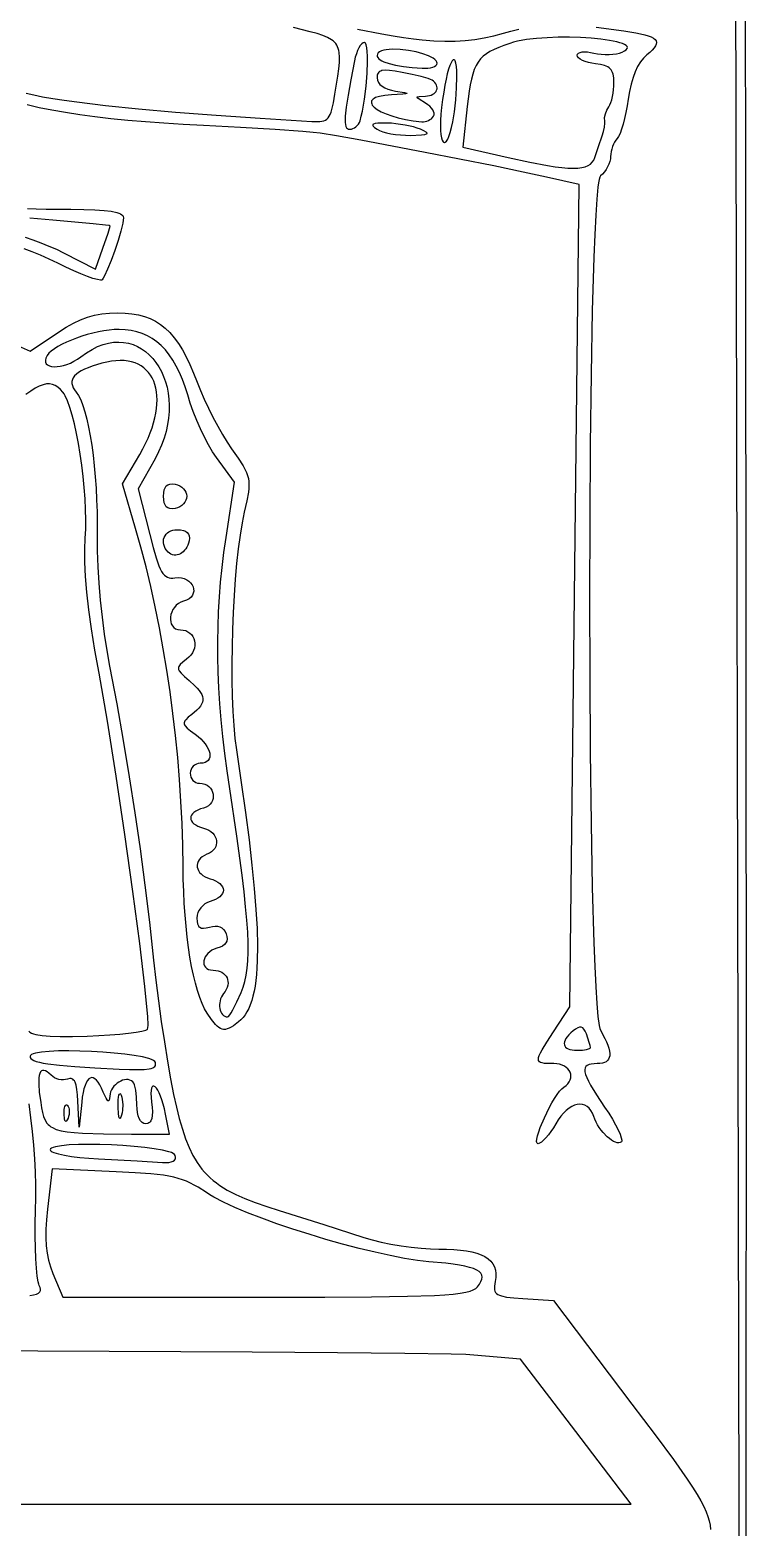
# Model space of a CAD drawing. Header units: millimetres. Extents: x -4.58 to 1.11, y 0.34 to 8.32.
# Drawn here: x -0.078 to 1.115, y 1.662 to 4.154 of the extents above; entities that cross this region are included whole.
import ezdxf

# ---------------------------------------------------------------- set-up
doc = ezdxf.new("R2010")
doc.units = ezdxf.units.MM

msp = doc.modelspace()

# ---------------------------------------------------------------- linework, layer by layer
at = {"flags": 128}
for points in [[(1.111113, 6.271716), (1.113889, 3.813083), (1.114462, 3.082177), (1.114608, 2.416727), (1.114346, 1.82654), (1.113694, 1.321422), (1.11267, 0.911181), (1.111291, 0.605624), (1.110474, 0.495167), (1.109576, 0.414559), (1.108597, 0.365025), (1.108079, 0.352294), (1.107542, 0.347792), (1.091209, 0.347217), (1.045364, 0.346648), (0.872858, 0.345534), (0.605467, 0.344467), (0.258636, 0.343461), (-0.611566, 0.3417), (-1.614191, 0.340378), (-2.625682, 0.339623)], [(1.103625, 1.43175), (1.096722, 4.760625)], [(0.864917, 4.158708), (0.911153, 4.152514), (0.93082, 4.149501), (0.938925, 4.147919), (0.945905, 4.146258), (0.95178, 4.144499), (0.956568, 4.142619), (0.96029, 4.140599), (0.962965, 4.138417), (0.964614, 4.136053), (0.965256, 4.133485), (0.964911, 4.130694), (0.963598, 4.127658), (0.961338, 4.124357), (0.95815, 4.12077), (0.954054, 4.116875), (0.949069, 4.112653), (0.943642, 4.107452), (0.938632, 4.101015), (0.934058, 4.093388), (0.929941, 4.08462), (0.926299, 4.074756), (0.923151, 4.063842), (0.920518, 4.051927), (0.918417, 4.039056), (0.916681, 4.027818), (0.914627, 4.0169), (0.912332, 4.006571), (0.909872, 3.997102), (0.907321, 3.988763), (0.904757, 3.981823), (0.902254, 3.976553), (0.899889, 3.973222), (0.897682, 3.97063), (0.895621, 3.967478), (0.893753, 3.963886), (0.892123, 3.959976), (0.890776, 3.955869), (0.889758, 3.951687), (0.889114, 3.947551), (0.888889, 3.943583), (0.888549, 3.939553), (0.887574, 3.935248), (0.886032, 3.930802), (0.883993, 3.926347), (0.881524, 3.922018), (0.878694, 3.917947), (0.87557, 3.914267), (0.872222, 3.911111), (0.871095, 3.90919), (0.870003, 3.905368), (0.868948, 3.899707), (0.867928, 3.892267), (0.865995, 3.872292), (0.864206, 3.845931), (0.86256, 3.813669), (0.861057, 3.775993), (0.85848, 3.686344), (0.856476, 3.580872), (0.855044, 3.463468), (0.854186, 3.338022), (0.853899, 3.208422), (0.854186, 3.078559), (0.855044, 2.952323), (0.856476, 2.833603), (0.85848, 2.726289), (0.861057, 2.634271), (0.86256, 2.595213), (0.864206, 2.561438), (0.865995, 2.533432), (0.867928, 2.511681), (0.870003, 2.496671), (0.871095, 2.491846), (0.872222, 2.488889), (0.879398, 2.475396), (0.882147, 2.469398), (0.884337, 2.46389), (0.885965, 2.458864), (0.887033, 2.454312), (0.887538, 2.450229), (0.887481, 2.446606), (0.88686, 2.443436), (0.885674, 2.440712), (0.883924, 2.438428), (0.881607, 2.436574), (0.878724, 2.435146), (0.875273, 2.434134), (0.871254, 2.433532), (0.866667, 2.433333), (0.861383, 2.433179), (0.856866, 2.432682), (0.853124, 2.431791), (0.850166, 2.430456), (0.848001, 2.428623), (0.846637, 2.426243), (0.846084, 2.423263), (0.846349, 2.419634), (0.847442, 2.415302), (0.849371, 2.410218), (0.852146, 2.404329), (0.855774, 2.397585), (0.865627, 2.381325), (0.879, 2.361028), (0.885806, 2.350612), (0.891899, 2.340638), (0.897163, 2.331342), (0.901484, 2.322962), (0.904747, 2.315734), (0.906838, 2.309895), (0.907641, 2.305683), (0.907524, 2.30426), (0.907042, 2.303333), (0.905076, 2.301998), (0.902708, 2.301445), (0.899999, 2.301621), (0.897007, 2.30247), (0.893791, 2.303939), (0.890413, 2.305973), (0.886932, 2.308518), (0.883406, 2.311519), (0.876463, 2.318674), (0.873165, 2.322719), (0.870061, 2.327003), (0.867213, 2.331472), (0.864678, 2.336072), (0.862518, 2.340747), (0.860792, 2.345444), (0.858664, 2.350934), (0.856079, 2.355548), (0.853083, 2.359295), (0.84972, 2.362186), (0.846039, 2.364228), (0.842086, 2.365431), (0.837905, 2.365803), (0.833545, 2.365354), (0.829051, 2.364093), (0.82447, 2.362028), (0.819847, 2.359168), (0.815229, 2.355523), (0.810663, 2.351101), (0.806195, 2.345911), (0.80187, 2.339962), (0.797736, 2.333264), (0.793719, 2.326579), (0.789552, 2.320344), (0.785355, 2.314695), (0.781252, 2.309767), (0.777362, 2.305698), (0.773808, 2.302623), (0.770712, 2.300678), (0.768194, 2.3), (0.767198, 2.300241), (0.766482, 2.300945), (0.766035, 2.302083), (0.765844, 2.303627), (0.766175, 2.307814), (0.76737, 2.313278), (0.769324, 2.319785), (0.771934, 2.327108), (0.7787, 2.343273), (0.786829, 2.359928), (0.791144, 2.367863), (0.795485, 2.375229), (0.799749, 2.381795), (0.803831, 2.38733), (0.807625, 2.391605), (0.811028, 2.394389), (0.814797, 2.397081), (0.817818, 2.39999), (0.820114, 2.403063), (0.821708, 2.406245), (0.822623, 2.409483), (0.822882, 2.412723), (0.822507, 2.41591), (0.821523, 2.418991), (0.819951, 2.421912), (0.817815, 2.424618), (0.815139, 2.427056), (0.811944, 2.429172), (0.808254, 2.430912), (0.804092, 2.432221), (0.799481, 2.433046), (0.794444, 2.433333), (0.783209, 2.433509), (0.778793, 2.433834), (0.775178, 2.43441), (0.772362, 2.435306), (0.770345, 2.436594), (0.769127, 2.438342), (0.768707, 2.440622), (0.769084, 2.443501), (0.770258, 2.447051), (0.772228, 2.451342), (0.774993, 2.456443), (0.782909, 2.469355), (0.794, 2.486347), (0.821333, 2.527778), (0.829097, 3.212347), (0.836861, 3.896931), (0.782319, 3.909236), (0.743598, 3.917635), (0.69429, 3.927825), (0.580302, 3.950406), (0.473132, 3.970638), (0.432346, 3.977892), (0.405556, 3.982181), (0.393566, 3.983547), (0.376463, 3.985089), (0.330104, 3.98849), (0.27286, 3.991958), (0.211111, 3.995069), (0.177358, 3.996763), (0.145069, 3.998733), (0.114227, 4.000981), (0.084812, 4.003511), (0.056807, 4.006325), (0.030193, 4.009427), (0.004952, 4.012819), (-0.018936, 4.016505), (-0.041488, 4.020488), (-0.062723, 4.024771), (-0.08266, 4.029356)], [(0.429819, 4.047222), (0.434686, 4.077254), (0.436354, 4.089445), (0.437372, 4.099978), (0.437636, 4.109022), (0.437041, 4.116746), (0.436388, 4.120165), (0.435482, 4.123317), (0.434308, 4.126224), (0.432854, 4.128906), (0.431107, 4.131385), (0.429054, 4.133681), (0.426681, 4.135816), (0.423975, 4.13781), (0.417514, 4.141463), (0.409566, 4.144808), (0.400025, 4.148014), (0.388788, 4.15125), (0.360806, 4.158486)], [(0.467293, 4.155553), (0.508014, 4.147477), (0.526736, 4.144189), (0.544247, 4.141436), (0.560458, 4.139244), (0.575278, 4.137639), (0.594708, 4.136161), (0.612923, 4.13546), (0.630167, 4.135556), (0.646682, 4.136469), (0.662714, 4.138219), (0.678506, 4.140826), (0.694303, 4.144312), (0.710347, 4.148694), (0.723074, 4.152306), (0.736111, 4.155674)], [(0.862528, 3.941667), (0.868792, 3.960295), (0.875056, 3.977778), (0.877309, 3.984999), (0.878833, 3.99234), (0.879493, 3.998942), (0.879456, 4.001697), (0.879153, 4.003944), (0.878902, 4.006112), (0.879017, 4.008635), (0.880236, 4.014389), (0.88259, 4.020476), (0.885861, 4.026167), (0.887639, 4.029286), (0.889292, 4.033294), (0.890785, 4.038023), (0.892082, 4.043307), (0.893146, 4.04898), (0.893941, 4.054876), (0.894432, 4.060827), (0.894583, 4.066667), (0.894225, 4.074213), (0.893143, 4.080445), (0.892288, 4.083111), (0.891202, 4.085499), (0.889867, 4.087629), (0.888267, 4.089516), (0.886385, 4.091177), (0.884204, 4.092631), (0.878876, 4.094985), (0.87215, 4.096715), (0.863889, 4.097958), (0.857751, 4.09888), (0.852025, 4.100157), (0.846836, 4.101733), (0.842309, 4.103549), (0.83857, 4.105547), (0.835744, 4.107669), (0.833957, 4.109858), (0.833333, 4.112056), (0.8339, 4.114039), (0.835523, 4.115614), (0.838089, 4.116767), (0.841484, 4.117483), (0.845595, 4.117746), (0.850308, 4.117544), (0.855509, 4.11686), (0.861083, 4.115681), (0.867056, 4.114454), (0.873395, 4.113644), (0.879909, 4.113245), (0.886403, 4.113252), (0.892683, 4.113657), (0.898556, 4.114456), (0.903828, 4.115642), (0.908306, 4.117208), (0.912297, 4.119209), (0.915037, 4.121159), (0.916586, 4.123052), (0.917007, 4.124885), (0.916361, 4.126652), (0.914709, 4.128348), (0.912115, 4.129969), (0.908638, 4.13151), (0.904342, 4.132966), (0.899287, 4.134331), (0.887149, 4.136774), (0.872718, 4.1388), (0.856488, 4.14037), (0.838952, 4.141445), (0.820603, 4.141987), (0.801936, 4.141956), (0.783444, 4.141316), (0.765621, 4.140026), (0.748959, 4.138048), (0.733954, 4.135344), (0.727226, 4.133708), (0.721097, 4.131875), (0.711382, 4.12852), (0.702694, 4.125217), (0.694964, 4.12186), (0.688124, 4.118349), (0.682104, 4.114581), (0.676834, 4.110452), (0.672245, 4.105859), (0.668269, 4.100701), (0.664836, 4.094875), (0.661876, 4.088277), (0.65932, 4.080804), (0.657099, 4.072355), (0.655144, 4.062827), (0.653386, 4.052116), (0.650181, 4.026736), (0.642667, 3.959028), (0.718556, 3.941708), (0.754311, 3.933915), (0.783885, 3.928346), (0.796527, 3.926397), (0.807831, 3.925003), (0.817867, 3.924166), (0.826703, 3.923885), (0.834409, 3.924161), (0.841055, 3.924993), (0.846709, 3.926381), (0.85144, 3.928326), (0.855319, 3.930826), (0.858413, 3.933883), (0.860793, 3.937497), (0.862528, 3.941667)], [(0.471681, 4.002778), (0.473786, 4.010426), (0.475729, 4.019158), (0.479081, 4.039003), (0.481637, 4.060572), (0.483299, 4.082123), (0.483968, 4.101916), (0.483901, 4.110609), (0.483548, 4.118209), (0.482898, 4.1245), (0.481938, 4.129262), (0.480657, 4.132279), (0.479892, 4.133065), (0.479042, 4.133333), (0.476787, 4.13271), (0.474445, 4.130922), (0.472084, 4.128097), (0.469771, 4.124358), (0.467575, 4.119831), (0.465565, 4.114642), (0.463809, 4.108916), (0.462375, 4.102778), (0.456233, 4.071095), (0.451653, 4.045619), (0.448594, 4.025739), (0.447016, 4.010844), (0.446768, 4.005074), (0.446875, 4.000322), (0.447331, 3.99651), (0.448131, 3.993563), (0.44927, 3.991403), (0.450742, 3.989956), (0.452543, 3.989143), (0.454667, 3.988889), (0.457306, 3.989172), (0.459938, 3.989985), (0.462494, 3.991269), (0.464903, 3.992969), (0.467096, 3.995026), (0.469003, 3.997385), (0.470554, 3.999988), (0.471681, 4.002778)], [(0.6, 4.098694), (0.599562, 4.100806), (0.598286, 4.102916), (0.596231, 4.105005), (0.593455, 4.107056), (0.590015, 4.10905), (0.58597, 4.11097), (0.576297, 4.114512), (0.564899, 4.117538), (0.55224, 4.119903), (0.538786, 4.121462), (0.525, 4.122069), (0.519978, 4.121889), (0.515293, 4.121312), (0.511047, 4.120382), (0.507344, 4.119139), (0.504285, 4.117625), (0.501973, 4.115882), (0.50051, 4.113951), (0.5, 4.111875), (0.500336, 4.109948), (0.501331, 4.108076), (0.502969, 4.106265), (0.505232, 4.104518), (0.508105, 4.102841), (0.511569, 4.10124), (0.520203, 4.09828), (0.531, 4.095677), (0.543822, 4.093471), (0.558534, 4.0917), (0.575, 4.090403), (0.580022, 4.090299), (0.584707, 4.090589), (0.588953, 4.091239), (0.592656, 4.092215), (0.595715, 4.093483), (0.598027, 4.095008), (0.59949, 4.096757), (0.6, 4.098694)], [(0.626389, 4.001389), (0.629059, 4.018049), (0.631194, 4.037743), (0.63258, 4.05801), (0.633, 4.076389), (0.632728, 4.085919), (0.632112, 4.09341), (0.63119, 4.098937), (0.629995, 4.10257), (0.629308, 4.1037), (0.628565, 4.104384), (0.627773, 4.104631), (0.626936, 4.10445), (0.625143, 4.102842), (0.623222, 4.099632), (0.62121, 4.094892), (0.619141, 4.088696), (0.617053, 4.081116), (0.61498, 4.072225), (0.61296, 4.062095), (0.611027, 4.050799), (0.609219, 4.03841), (0.607569, 4.025), (0.606499, 4.013758), (0.605895, 4.003609), (0.605721, 3.994598), (0.605942, 3.98677), (0.606521, 3.980169), (0.607424, 3.97484), (0.608615, 3.970828), (0.610057, 3.968179), (0.610862, 3.967379), (0.611716, 3.966936), (0.612616, 3.966856), (0.613556, 3.967145), (0.61554, 3.96885), (0.617634, 3.972096), (0.619801, 3.976928), (0.622007, 3.983391), (0.624214, 3.99153), (0.626389, 4.001389)], [(0.594028, 4.010431), (0.59492, 4.012755), (0.594975, 4.015376), (0.594249, 4.018204), (0.592795, 4.021149), (0.590668, 4.024122), (0.587922, 4.027032), (0.584612, 4.02979), (0.580792, 4.032306), (0.570325, 4.038673), (0.567699, 4.040713), (0.566809, 4.042144), (0.567014, 4.042668), (0.567652, 4.043082), (0.570225, 4.043643), (0.580556, 4.044097), (0.584089, 4.044346), (0.587308, 4.044941), (0.590201, 4.045847), (0.592751, 4.04703), (0.594946, 4.048457), (0.596772, 4.050095), (0.598213, 4.051908), (0.599257, 4.053863), (0.599888, 4.055926), (0.600094, 4.058064), (0.599858, 4.060242), (0.599169, 4.062427), (0.598011, 4.064585), (0.59637, 4.066681), (0.594232, 4.068683), (0.591583, 4.070556), (0.589045, 4.07176), (0.585036, 4.07319), (0.573427, 4.076519), (0.558396, 4.080116), (0.541583, 4.083556), (0.53019, 4.085522), (0.520971, 4.086683), (0.513723, 4.086993), (0.508245, 4.086406), (0.506107, 4.085763), (0.504335, 4.084879), (0.502906, 4.083747), (0.501792, 4.082364), (0.50097, 4.080723), (0.500414, 4.078818), (0.5, 4.074194), (0.500568, 4.070444), (0.502222, 4.066875), (0.504882, 4.063545), (0.50847, 4.060507), (0.51291, 4.057818), (0.518123, 4.055534), (0.524031, 4.053711), (0.530556, 4.052403), (0.545972, 4.049855), (0.549558, 4.048957), (0.550297, 4.048579), (0.550323, 4.04824), (0.548212, 4.047648), (0.543169, 4.047129), (0.524069, 4.046097), (0.512957, 4.045194), (0.504187, 4.043644), (0.497664, 4.041532), (0.495216, 4.040292), (0.493294, 4.038942), (0.491887, 4.037495), (0.490983, 4.035959), (0.49057, 4.034346), (0.490636, 4.032667), (0.491169, 4.030931), (0.492157, 4.02915), (0.493589, 4.027334), (0.495453, 4.025493), (0.500429, 4.02178), (0.50699, 4.018095), (0.515042, 4.014523), (0.524489, 4.011148), (0.535238, 4.008054), (0.547194, 4.005327), (0.560262, 4.003049), (0.574347, 4.001306), (0.577137, 4.001255), (0.579993, 4.00162), (0.582835, 4.002363), (0.585583, 4.003446), (0.588157, 4.004832), (0.590476, 4.006483), (0.59246, 4.008362), (0.594028, 4.010431)], [(-0.084279, 4.048921), (-0.071791, 4.046013), (-0.057054, 4.04309), (-0.040142, 4.040159), (-0.021128, 4.037229), (-0.000088, 4.034308), (0.04778, 4.028528), (0.102869, 4.022882), (0.164589, 4.017438), (0.232348, 4.012261), (0.305556, 4.007417), (0.391542, 4.002), (0.400818, 4.001663), (0.404711, 4.001825), (0.408163, 4.002271), (0.411213, 4.003049), (0.413902, 4.004208), (0.41627, 4.005794), (0.418358, 4.007856), (0.420205, 4.010441), (0.421854, 4.013598), (0.423343, 4.017375), (0.424714, 4.021818), (0.427261, 4.032899), (0.429819, 4.047222)], [(0.572222, 3.988889), (0.567078, 3.990819), (0.560964, 3.992643), (0.546736, 3.995809), (0.531363, 3.998053), (0.523816, 3.998725), (0.516667, 3.999042), (0.508119, 3.999078), (0.501533, 3.998811), (0.496851, 3.998205), (0.494016, 3.997226), (0.493273, 3.996585), (0.49297, 3.995839), (0.4931, 3.994982), (0.493657, 3.99401), (0.496019, 3.991705), (0.5, 3.988889), (0.504142, 3.986736), (0.50954, 3.984752), (0.515967, 3.982978), (0.523194, 3.981457), (0.530995, 3.980229), (0.539141, 3.979336), (0.547403, 3.97882), (0.555556, 3.978722), (0.574119, 3.979424), (0.57958, 3.980101), (0.582613, 3.981066), (0.583246, 3.981674), (0.583305, 3.982374), (0.582801, 3.983173), (0.581745, 3.984078), (0.578021, 3.986231), (0.572222, 3.988889)], [(-0.081887, 3.856877), (-0.06773, 3.856192), (-0.05114, 3.855791), (-0.010194, 3.855556), (0.011687, 3.855367), (0.030144, 3.854786), (0.045331, 3.853787), (0.057401, 3.852345), (0.06651, 3.850437), (0.070002, 3.849301), (0.072811, 3.848038), (0.074958, 3.846646), (0.07646, 3.845123), (0.077338, 3.843464), (0.077611, 3.841667), (0.077274, 3.837746), (0.076384, 3.832611), (0.073204, 3.819447), (0.068588, 3.803677), (0.063054, 3.786806), (0.057118, 3.770335), (0.051297, 3.755768), (0.046108, 3.744609), (0.043913, 3.740777), (0.042069, 3.738361), (0.041058, 3.737877), (0.039389, 3.737752), (0.034226, 3.738528), (0.026885, 3.740575), (0.017668, 3.743781), (0.006879, 3.748033), (-0.005179, 3.753217), (-0.018202, 3.75922), (-0.031889, 3.765931), (-0.046001, 3.772774), (-0.060243, 3.779158), (-0.074227, 3.784944), (-0.087564, 3.789991)], [(-0.086283, 3.809019), (-0.073165, 3.804644), (-0.059804, 3.799751), (-0.046602, 3.794479), (-0.03396, 3.788969), (-0.022278, 3.783361), (0.031375, 3.756167), (0.043472, 3.790847), (0.052003, 3.816012), (0.055556, 3.827792), (0.053601, 3.828394), (0.047998, 3.829247), (0.027422, 3.831547), (-0.003032, 3.834376), (-0.040222, 3.837417), (-0.078177, 3.840744)], [(-0.143097, 3.6485), (-0.077847, 3.619222), (-0.030597, 3.651083), (-0.017844, 3.659241), (-0.00572, 3.666043), (0.006038, 3.671574), (0.017693, 3.675918), (0.029508, 3.679162), (0.041748, 3.68139), (0.054676, 3.682687), (0.068556, 3.683139), (0.080546, 3.682821), (0.091841, 3.681754), (0.102482, 3.679901), (0.112513, 3.677226), (0.121974, 3.673692), (0.130907, 3.669262), (0.139355, 3.6639), (0.147359, 3.657568), (0.154962, 3.65023), (0.162204, 3.641849), (0.169128, 3.632389), (0.175776, 3.621813), (0.18219, 3.610083), (0.188411, 3.597165), (0.194482, 3.583019), (0.200444, 3.567611), (0.205743, 3.554153), (0.212043, 3.539684), (0.219109, 3.524659), (0.226708, 3.50953), (0.234604, 3.49475), (0.242562, 3.480773), (0.250346, 3.468053), (0.257722, 3.457042), (0.26877, 3.44123), (0.27696, 3.428443), (0.280055, 3.422828), (0.28252, 3.417542), (0.284385, 3.412443), (0.285677, 3.407389), (0.286425, 3.402237), (0.286658, 3.396845), (0.286404, 3.391071), (0.285691, 3.384772), (0.283002, 3.370032), (0.278819, 3.351486), (0.275148, 3.333622), (0.271801, 3.313161), (0.268793, 3.290462), (0.266133, 3.265886), (0.263835, 3.239792), (0.261911, 3.212541), (0.260371, 3.184492), (0.259227, 3.156005), (0.258493, 3.127441), (0.258179, 3.099159), (0.258298, 3.07152), (0.25886, 3.044883), (0.259879, 3.019608), (0.261366, 2.996055), (0.263333, 2.974584), (0.265792, 2.955556), (0.273842, 2.901604), (0.280843, 2.851697), (0.286796, 2.8057), (0.291701, 2.763481), (0.295559, 2.724905), (0.298372, 2.689838), (0.300141, 2.658147), (0.300866, 2.629698), (0.300549, 2.604357), (0.3, 2.592811), (0.29919, 2.581992), (0.298121, 2.571882), (0.296791, 2.562467), (0.295201, 2.553728), (0.293352, 2.545649), (0.291243, 2.538214), (0.288875, 2.531405), (0.286247, 2.525207), (0.28336, 2.519601), (0.280214, 2.514572), (0.276809, 2.510103), (0.273145, 2.506177), (0.269222, 2.502778), (0.260677, 2.496506), (0.256954, 2.494145), (0.253529, 2.492319), (0.250353, 2.491043), (0.247374, 2.490331), (0.244541, 2.490196), (0.241804, 2.490653), (0.239111, 2.491716), (0.236413, 2.4934), (0.233657, 2.495717), (0.230794, 2.498684), (0.224542, 2.50662), (0.21725, 2.517319), (0.212867, 2.524832), (0.208688, 2.533649), (0.204723, 2.543712), (0.200981, 2.554961), (0.197472, 2.567338), (0.194206, 2.580784), (0.191192, 2.59524), (0.188441, 2.610648), (0.185961, 2.626948), (0.183763, 2.644083), (0.181856, 2.661992), (0.18025, 2.680618), (0.178954, 2.699902), (0.177979, 2.719785), (0.177334, 2.740207), (0.177028, 2.761111), (0.176478, 2.797048), (0.175286, 2.833297), (0.173463, 2.869769), (0.171021, 2.906376), (0.167974, 2.943031), (0.164333, 2.979646), (0.160111, 3.016134), (0.155319, 3.052406), (0.149972, 3.088376), (0.144079, 3.123954), (0.137655, 3.159054), (0.130711, 3.193588), (0.12326, 3.227467), (0.115314, 3.260605), (0.106885, 3.292914), (0.097986, 3.324306), (0.076028, 3.398611), (0.104681, 3.4475), (0.109836, 3.456681), (0.114469, 3.465724), (0.118588, 3.474616), (0.122197, 3.483339), (0.125303, 3.491881), (0.127913, 3.500226), (0.130032, 3.508359), (0.131666, 3.516265), (0.132822, 3.52393), (0.133506, 3.531338), (0.133725, 3.538474), (0.133483, 3.545325), (0.132788, 3.551874), (0.131646, 3.558108), (0.130062, 3.564011), (0.128043, 3.569568), (0.125596, 3.574764), (0.122726, 3.579585), (0.119439, 3.584016), (0.115742, 3.588042), (0.111641, 3.591647), (0.107142, 3.594818), (0.102252, 3.597539), (0.096975, 3.599795), (0.09132, 3.601572), (0.085291, 3.602854), (0.078895, 3.603627), (0.072138, 3.603876), (0.065026, 3.603586), (0.057566, 3.602742), (0.049764, 3.60133), (0.041625, 3.599333), (0.02562, 3.594392), (0.018801, 3.59185), (0.012762, 3.589251), (0.007498, 3.586588), (0.003002, 3.583856), (-0.000731, 3.581046), (-0.003707, 3.578153), (-0.005932, 3.575169), (-0.007412, 3.572088), (-0.008154, 3.568903), (-0.008162, 3.565607), (-0.007444, 3.562193), (-0.006004, 3.558656), (-0.00385, 3.554987), (-0.000986, 3.551181), (0.002851, 3.545557), (0.006545, 3.538162), (0.01008, 3.529108), (0.013438, 3.518508), (0.016603, 3.506475), (0.01956, 3.49312), (0.02229, 3.478556), (0.02478, 3.462896), (0.02701, 3.446252), (0.028966, 3.428737), (0.030631, 3.410464), (0.031988, 3.391544), (0.033022, 3.37209), (0.033715, 3.352216), (0.034051, 3.332032), (0.034014, 3.311653), (0.034155, 3.286904), (0.035079, 3.260529), (0.03674, 3.233008), (0.039094, 3.204819), (0.042095, 3.176444), (0.045697, 3.14836), (0.049857, 3.121047), (0.054528, 3.094986), (0.066387, 3.032303), (0.07732, 2.9711), (0.087406, 2.910854), (0.096722, 2.851036), (0.105349, 2.791124), (0.113364, 2.73059), (0.120846, 2.668909), (0.127875, 2.605556), (0.131624, 2.572493), (0.135965, 2.538142), (0.140743, 2.503505), (0.145802, 2.469583), (0.150988, 2.437381), (0.156145, 2.407899), (0.161117, 2.382142), (0.16575, 2.361111), (0.170668, 2.341772), (0.175763, 2.324174), (0.181163, 2.308189), (0.186996, 2.293689), (0.193389, 2.280545), (0.196835, 2.274441), (0.200469, 2.268628), (0.204308, 2.26309), (0.208366, 2.25781), (0.21266, 2.252774), (0.217207, 2.247964), (0.222021, 2.243364), (0.227118, 2.238959), (0.232516, 2.234732), (0.23823, 2.230668), (0.250668, 2.222963), (0.264561, 2.215715), (0.280036, 2.208795), (0.297222, 2.202075), (0.316246, 2.195427), (0.337236, 2.188722), (0.411356, 2.165533), (0.478028, 2.144125), (0.491651, 2.140093), (0.506866, 2.136355), (0.52316, 2.132989), (0.540023, 2.130076), (0.55694, 2.127698), (0.573401, 2.125934), (0.588892, 2.124864), (0.602903, 2.124569), (0.615915, 2.124487), (0.627933, 2.123991), (0.638966, 2.123076), (0.649023, 2.121737), (0.658114, 2.119968), (0.666247, 2.117765), (0.673432, 2.115122), (0.679679, 2.112033), (0.684996, 2.108494), (0.689394, 2.104498), (0.692881, 2.100042), (0.695467, 2.095118), (0.697161, 2.089723), (0.697973, 2.083851), (0.697911, 2.077496), (0.696986, 2.070653), (0.695821, 2.06301), (0.695664, 2.059821), (0.695855, 2.057015), (0.696443, 2.05456), (0.697476, 2.052428), (0.699002, 2.050587), (0.701071, 2.049009), (0.703731, 2.047662), (0.707029, 2.046517), (0.715738, 2.044713), (0.727585, 2.043357), (0.742958, 2.042208), (0.79375, 2.038889), (0.924569, 1.866667), (0.963273, 1.815416), (0.993623, 1.774351), (1.016604, 1.741849), (1.02564, 1.728302), (1.033203, 1.716286), (1.039417, 1.7056), (1.044404, 1.69604), (1.048288, 1.687402), (1.051192, 1.679485), (1.05324, 1.672085), (1.054553, 1.664999), (1.055257, 1.658025)], [(0.273722, 2.551889), (0.27709, 2.56081), (0.279909, 2.570322), (0.282166, 2.580649), (0.283849, 2.592014), (0.284945, 2.604642), (0.285442, 2.618757), (0.285328, 2.634581), (0.284589, 2.65234), (0.283213, 2.672257), (0.281187, 2.694557), (0.2785, 2.719462), (0.275138, 2.747197), (0.266341, 2.812054), (0.254694, 2.890917), (0.250386, 2.920669), (0.246604, 2.94963), (0.243349, 2.977868), (0.240618, 3.005446), (0.238413, 3.032433), (0.23673, 3.058893), (0.23557, 3.084893), (0.234931, 3.110498), (0.234812, 3.135775), (0.235212, 3.16079), (0.23613, 3.185609), (0.237566, 3.210298), (0.239517, 3.234922), (0.241984, 3.259548), (0.244965, 3.284242), (0.248458, 3.309069), (0.262361, 3.401472), (0.232569, 3.442403), (0.226213, 3.451914), (0.219566, 3.463279), (0.212827, 3.47607), (0.206191, 3.489861), (0.199856, 3.504225), (0.194019, 3.518735), (0.188876, 3.532964), (0.184625, 3.546486), (0.180461, 3.559876), (0.175924, 3.572367), (0.171009, 3.583964), (0.165711, 3.594671), (0.160024, 3.604493), (0.153944, 3.613437), (0.147465, 3.621505), (0.140582, 3.628703), (0.13329, 3.635036), (0.125584, 3.640509), (0.117458, 3.645127), (0.108908, 3.648894), (0.099929, 3.651816), (0.090514, 3.653897), (0.08066, 3.655142), (0.070361, 3.655556), (0.062314, 3.655281), (0.053801, 3.654485), (0.04494, 3.653211), (0.035844, 3.651499), (0.026631, 3.649392), (0.017416, 3.646932), (0.008315, 3.644161), (-0.000556, 3.641122), (-0.009081, 3.637855), (-0.017145, 3.634403), (-0.024631, 3.630809), (-0.031424, 3.627114), (-0.037408, 3.62336), (-0.042467, 3.61959), (-0.046486, 3.615845), (-0.049347, 3.612167), (-0.05145, 3.607989), (-0.052341, 3.604333), (-0.05212, 3.601203), (-0.050885, 3.598602), (-0.048737, 3.596535), (-0.045775, 3.595004), (-0.042099, 3.594014), (-0.037807, 3.593568), (-0.033, 3.59367), (-0.027778, 3.594324), (-0.022238, 3.595533), (-0.016482, 3.597301), (-0.010608, 3.599633), (-0.004717, 3.602531), (0.001093, 3.605999), (0.006722, 3.610042), (0.01609, 3.616839), (0.02538, 3.622474), (0.034565, 3.626983), (0.043617, 3.630406), (0.052507, 3.63278), (0.06121, 3.634144), (0.069696, 3.634535), (0.077937, 3.633993), (0.085907, 3.632555), (0.093576, 3.630259), (0.100919, 3.627145), (0.107905, 3.623249), (0.114509, 3.61861), (0.120702, 3.613267), (0.126456, 3.607258), (0.131743, 3.60062), (0.136536, 3.593392), (0.140807, 3.585613), (0.144528, 3.57732), (0.147672, 3.568551), (0.15021, 3.559346), (0.152115, 3.549741), (0.153359, 3.539776), (0.153914, 3.529489), (0.153752, 3.518917), (0.152846, 3.508099), (0.151168, 3.497074), (0.14869, 3.485879), (0.145384, 3.474552), (0.141223, 3.463133), (0.136178, 3.451658), (0.130222, 3.440167), (0.102181, 3.389972), (0.121347, 3.314431), (0.127077, 3.292572), (0.132101, 3.275355), (0.136703, 3.262292), (0.138935, 3.257165), (0.141168, 3.252892), (0.143438, 3.249413), (0.14578, 3.246666), (0.148229, 3.244589), (0.150822, 3.243122), (0.153593, 3.242203), (0.156578, 3.241772), (0.159813, 3.241766), (0.163333, 3.242125), (0.168975, 3.242507), (0.174158, 3.242051), (0.178844, 3.240858), (0.182997, 3.239025), (0.18658, 3.236652), (0.189556, 3.233838), (0.191888, 3.230682), (0.19354, 3.227283), (0.194474, 3.22374), (0.194653, 3.220152), (0.194041, 3.216617), (0.192601, 3.213236), (0.190295, 3.210107), (0.187088, 3.207329), (0.182942, 3.205001), (0.177819, 3.203222), (0.173208, 3.20157), (0.169111, 3.199228), (0.165541, 3.196306), (0.162509, 3.192915), (0.160028, 3.189163), (0.15811, 3.185162), (0.156768, 3.18102), (0.156012, 3.176847), (0.155856, 3.172754), (0.156312, 3.16885), (0.157391, 3.165246), (0.159107, 3.16205), (0.16147, 3.159374), (0.164493, 3.157326), (0.168189, 3.156016), (0.172569, 3.155556), (0.177241, 3.155187), (0.181444, 3.15413), (0.185164, 3.152453), (0.188386, 3.150229), (0.191095, 3.147528), (0.193276, 3.14442), (0.194915, 3.140976), (0.195997, 3.137267), (0.196506, 3.133364), (0.196429, 3.129338), (0.195751, 3.125258), (0.194456, 3.121196), (0.19253, 3.117223), (0.189959, 3.113409), (0.186727, 3.109825), (0.182819, 3.106542), (0.176597, 3.101845), (0.172218, 3.097938), (0.170733, 3.09617), (0.169724, 3.094466), (0.169197, 3.092783), (0.169156, 3.091076), (0.169607, 3.089302), (0.170556, 3.087416), (0.173964, 3.083132), (0.179422, 3.07787), (0.186972, 3.071278), (0.196608, 3.062498), (0.200438, 3.058508), (0.203614, 3.054741), (0.206138, 3.051163), (0.208012, 3.047742), (0.20924, 3.044443), (0.209825, 3.041234), (0.209768, 3.038082), (0.209074, 3.034953), (0.207745, 3.031814), (0.205783, 3.028631), (0.203191, 3.025373), (0.199973, 3.022004), (0.191667, 3.014806), (0.185689, 3.009903), (0.181511, 3.005856), (0.180114, 3.004054), (0.179186, 3.002346), (0.178735, 3.000693), (0.178767, 2.999054), (0.179289, 2.997389), (0.180308, 2.995659), (0.183862, 2.991843), (0.189482, 2.987285), (0.197222, 2.981667), (0.202273, 2.977805), (0.206762, 2.973808), (0.210681, 2.969728), (0.21402, 2.965618), (0.216771, 2.961533), (0.218924, 2.957524), (0.22047, 2.953644), (0.221399, 2.949948), (0.221704, 2.946488), (0.221373, 2.943316), (0.2204, 2.940487), (0.218773, 2.938053), (0.216484, 2.936068), (0.213525, 2.934584), (0.209885, 2.933655), (0.205556, 2.933333), (0.202208, 2.932993), (0.199084, 2.932018), (0.196254, 2.930477), (0.193785, 2.928437), (0.191745, 2.925968), (0.190204, 2.923138), (0.189229, 2.920015), (0.188889, 2.916667), (0.189205, 2.913319), (0.190111, 2.910195), (0.191543, 2.907365), (0.193438, 2.904896), (0.19573, 2.902856), (0.198358, 2.901315), (0.201256, 2.90034), (0.204361, 2.9), (0.209028, 2.899609), (0.213199, 2.898498), (0.21686, 2.896759), (0.219997, 2.894483), (0.222592, 2.891762), (0.224633, 2.888689), (0.226102, 2.885355), (0.226986, 2.881852), (0.227269, 2.878273), (0.226936, 2.874708), (0.225972, 2.87125), (0.224361, 2.86799), (0.222089, 2.865021), (0.21914, 2.862435), (0.2155, 2.860323), (0.211153, 2.858778), (0.206121, 2.857252), (0.201759, 2.855503), (0.198068, 2.853562), (0.195047, 2.851462), (0.192696, 2.849234), (0.191016, 2.846911), (0.190007, 2.844523), (0.189668, 2.842104), (0.190001, 2.839685), (0.191003, 2.837298), (0.192677, 2.834974), (0.195022, 2.832747), (0.198038, 2.830646), (0.201724, 2.828706), (0.206082, 2.826956), (0.211111, 2.825431), (0.215731, 2.82392), (0.219816, 2.82198), (0.223357, 2.819666), (0.226348, 2.817038), (0.228782, 2.814151), (0.230651, 2.811064), (0.231948, 2.807833), (0.232665, 2.804517), (0.232795, 2.801173), (0.232332, 2.797858), (0.231267, 2.794629), (0.229594, 2.791544), (0.227304, 2.78866), (0.224391, 2.786035), (0.220848, 2.783727), (0.216667, 2.781792), (0.212501, 2.779898), (0.208968, 2.777692), (0.206062, 2.775223), (0.203775, 2.772539), (0.202101, 2.769688), (0.201033, 2.766719), (0.200565, 2.763681), (0.200689, 2.760622), (0.2014, 2.75759), (0.20269, 2.754635), (0.204552, 2.751804), (0.206981, 2.749147), (0.209969, 2.746712), (0.21351, 2.744547), (0.217596, 2.742701), (0.222222, 2.741222), (0.226686, 2.739786), (0.230851, 2.737925), (0.234625, 2.735718), (0.237917, 2.733243), (0.240636, 2.730578), (0.242691, 2.7278), (0.243991, 2.724989), (0.244444, 2.722222), (0.243991, 2.719451), (0.242691, 2.716638), (0.240636, 2.71386), (0.237917, 2.711194), (0.234625, 2.708719), (0.230851, 2.706511), (0.226686, 2.704649), (0.222222, 2.703208), (0.217639, 2.701584), (0.213418, 2.699253), (0.209637, 2.696311), (0.206372, 2.692851), (0.203699, 2.688967), (0.201695, 2.684755), (0.200436, 2.680309), (0.2, 2.675722), (0.200259, 2.670236), (0.201075, 2.665862), (0.202505, 2.662562), (0.203469, 2.6613), (0.204608, 2.660292), (0.207441, 2.659011), (0.211062, 2.658679), (0.21553, 2.659254), (0.220903, 2.660694), (0.225795, 2.661911), (0.230324, 2.662356), (0.234469, 2.662039), (0.23821, 2.660967), (0.241527, 2.659148), (0.244401, 2.656591), (0.24681, 2.653303), (0.248736, 2.649292), (0.250033, 2.644932), (0.250422, 2.640982), (0.249896, 2.637434), (0.248451, 2.63428), (0.246082, 2.631512), (0.242783, 2.629122), (0.238549, 2.627102), (0.233375, 2.625444), (0.228852, 2.62394), (0.224817, 2.621968), (0.221285, 2.619606), (0.218268, 2.616932), (0.215779, 2.614024), (0.213833, 2.610961), (0.212442, 2.607819), (0.21162, 2.604677), (0.21138, 2.601613), (0.211736, 2.598705), (0.2127, 2.59603), (0.214287, 2.593667), (0.21651, 2.591694), (0.219381, 2.590187), (0.222915, 2.589226), (0.227125, 2.588889), (0.23131, 2.588652), (0.235152, 2.587964), (0.238635, 2.586859), (0.241745, 2.585371), (0.244467, 2.583534), (0.246785, 2.581382), (0.248684, 2.578948), (0.250149, 2.576267), (0.251166, 2.573373), (0.251718, 2.5703), (0.251792, 2.567082), (0.251371, 2.563752), (0.250441, 2.560345), (0.248987, 2.556895), (0.246993, 2.553435), (0.244444, 2.55), (0.242445, 2.547247), (0.240811, 2.544294), (0.239534, 2.541192), (0.238603, 2.537994), (0.238011, 2.534752), (0.237747, 2.531519), (0.237804, 2.528345), (0.238172, 2.525285), (0.238842, 2.522389), (0.239804, 2.51971), (0.24105, 2.5173), (0.242571, 2.515211), (0.244358, 2.513496), (0.246402, 2.512206), (0.248693, 2.511393), (0.251222, 2.511111), (0.25267, 2.511943), (0.254693, 2.514328), (0.257198, 2.518099), (0.260092, 2.523089), (0.266681, 2.536054), (0.273722, 2.551889)], [(0.117931, 2.490931), (0.118445, 2.493131), (0.118619, 2.497436), (0.118004, 2.511939), (0.116203, 2.533598), (0.113329, 2.56157), (0.104823, 2.633089), (0.093406, 2.719762), (0.079999, 2.814857), (0.06552, 2.91164), (0.05089, 3.003376), (0.043805, 3.045248), (0.037028, 3.083333), (0.030254, 3.121769), (0.02463, 3.156919), (0.020139, 3.188951), (0.016764, 3.218036), (0.014488, 3.244344), (0.013293, 3.268042), (0.013164, 3.289302), (0.014083, 3.308292), (0.014877, 3.322925), (0.015056, 3.338912), (0.014664, 3.355979), (0.013742, 3.373852), (0.012333, 3.392255), (0.010478, 3.410915), (0.008221, 3.429557), (0.005602, 3.447906), (0.002666, 3.465689), (-0.000547, 3.482631), (-0.003994, 3.498457), (-0.007633, 3.512893), (-0.011422, 3.525665), (-0.015318, 3.536498), (-0.01928, 3.545118), (-0.021271, 3.548512), (-0.023264, 3.55125), (-0.027441, 3.55585), (-0.03167, 3.55956), (-0.03603, 3.562343), (-0.040596, 3.564165), (-0.045449, 3.56499), (-0.050664, 3.564783), (-0.056321, 3.563509), (-0.062497, 3.561132), (-0.069269, 3.557617), (-0.076715, 3.552929), (-0.084914, 3.547032)], [(0.144444, 3.377778), (0.144721, 3.383554), (0.145565, 3.388348), (0.147001, 3.392184), (0.149052, 3.395087), (0.151743, 3.397083), (0.155097, 3.398196), (0.159138, 3.398452), (0.163889, 3.397875), (0.167795, 3.39679), (0.171439, 3.395133), (0.174741, 3.392986), (0.177622, 3.390431), (0.180001, 3.38755), (0.181799, 3.384426), (0.182936, 3.381141), (0.183333, 3.377778), (0.182936, 3.374414), (0.181799, 3.371128), (0.180001, 3.368001), (0.177622, 3.365118), (0.174741, 3.36256), (0.171439, 3.360411), (0.167795, 3.358752), (0.163889, 3.357667), (0.159138, 3.357091), (0.155097, 3.357348), (0.151743, 3.358464), (0.149052, 3.360462), (0.147001, 3.363368), (0.145565, 3.367206), (0.144721, 3.372001), (0.144444, 3.377778)], [(0.152083, 3.284944), (0.149421, 3.287956), (0.147319, 3.291064), (0.145761, 3.294228), (0.14473, 3.297408), (0.14421, 3.300563), (0.144185, 3.303655), (0.144637, 3.306642), (0.14555, 3.309484), (0.146909, 3.312143), (0.148695, 3.314576), (0.150894, 3.316746), (0.153488, 3.31861), (0.15646, 3.320131), (0.159795, 3.321266), (0.163476, 3.321976), (0.167486, 3.322222), (0.172879, 3.321938), (0.177415, 3.321083), (0.181099, 3.319652), (0.183938, 3.317641), (0.185934, 3.315044), (0.187095, 3.311857), (0.187426, 3.308075), (0.186931, 3.303694), (0.186016, 3.299984), (0.184782, 3.296531), (0.183261, 3.293352), (0.181486, 3.290466), (0.179488, 3.287889), (0.177301, 3.285639), (0.174956, 3.283733), (0.172486, 3.282189), (0.169923, 3.281024), (0.167299, 3.280256), (0.164646, 3.279901), (0.161997, 3.279978), (0.159384, 3.280503), (0.156839, 3.281494), (0.154395, 3.282969), (0.152083, 3.284944)], [(0.855556, 2.460194), (0.855015, 2.463408), (0.853543, 2.468722), (0.848708, 2.482708), (0.846718, 2.4873), (0.84467, 2.490724), (0.84248, 2.492998), (0.840066, 2.494142), (0.837343, 2.494176), (0.834228, 2.493118), (0.830637, 2.490989), (0.826486, 2.487806), (0.822661, 2.48444), (0.819416, 2.481188), (0.81675, 2.478063), (0.81466, 2.475079), (0.813141, 2.472251), (0.812191, 2.469594), (0.811808, 2.467121), (0.811988, 2.464847), (0.812728, 2.462787), (0.814024, 2.460955), (0.815875, 2.459365), (0.818277, 2.458032), (0.821227, 2.45697), (0.824721, 2.456194), (0.828758, 2.455718), (0.833333, 2.455556), (0.841962, 2.455921), (0.849028, 2.456917), (0.853802, 2.458391), (0.855102, 2.459261), (0.855556, 2.460194)], [(-0.08009, 2.487168), (-0.078064, 2.48557), (-0.075421, 2.484148), (-0.072124, 2.482897), (-0.06814, 2.481812), (-0.057965, 2.480127), (-0.044613, 2.479059), (-0.027802, 2.478577), (-0.007247, 2.478647), (0.017333, 2.479236), (0.036568, 2.480013), (0.054725, 2.481081), (0.071393, 2.482393), (0.086158, 2.483901), (0.098607, 2.485557), (0.108327, 2.487312), (0.114906, 2.48912), (0.116889, 2.490028), (0.117931, 2.490931)], [(0.130792, 2.435486), (0.129679, 2.437117), (0.127486, 2.438699), (0.124285, 2.440227), (0.120151, 2.441698), (0.109373, 2.444456), (0.095736, 2.446944), (0.079826, 2.449134), (0.062229, 2.450999), (0.04353, 2.452509), (0.024314, 2.453637), (0.005167, 2.454355), (-0.013327, 2.454634), (-0.030581, 2.454447), (-0.046011, 2.453765), (-0.059031, 2.452561), (-0.069056, 2.450805), (-0.072762, 2.449712), (-0.0755, 2.44847), (-0.077196, 2.447077), (-0.077778, 2.445528), (-0.077426, 2.443556), (-0.076312, 2.441732), (-0.074342, 2.440041), (-0.071426, 2.438472), (-0.067473, 2.43701), (-0.062392, 2.435644), (-0.05609, 2.434359), (-0.048477, 2.433142), (-0.028953, 2.430864), (-0.003088, 2.428704), (0.029847, 2.426557), (0.070583, 2.424319), (0.087569, 2.423611), (0.101442, 2.423428), (0.112408, 2.423807), (0.120672, 2.424788), (0.123854, 2.425516), (0.126437, 2.426408), (0.128447, 2.42747), (0.12991, 2.428706), (0.130849, 2.430121), (0.131293, 2.431719), (0.131265, 2.433506), (0.130792, 2.435486)], [(0.147806, 2.349486), (0.145997, 2.358154), (0.143974, 2.366057), (0.141793, 2.373148), (0.139509, 2.379378), (0.137179, 2.384699), (0.134858, 2.389063), (0.132604, 2.392421), (0.130472, 2.394726), (0.128519, 2.395928), (0.1268, 2.395981), (0.125371, 2.394835), (0.12429, 2.392443), (0.123611, 2.388756), (0.123392, 2.383726), (0.123688, 2.377305), (0.124556, 2.369444), (0.125538, 2.360695), (0.125908, 2.353226), (0.125656, 2.347002), (0.124773, 2.341988), (0.123249, 2.338149), (0.122245, 2.336659), (0.121077, 2.33545), (0.119745, 2.334518), (0.118247, 2.333857), (0.11475, 2.333333), (0.111592, 2.333917), (0.108736, 2.335614), (0.106219, 2.338347), (0.104078, 2.342038), (0.102349, 2.346608), (0.101068, 2.351978), (0.100273, 2.35807), (0.1, 2.364806), (0.099476, 2.377556), (0.09805, 2.388993), (0.097067, 2.393829), (0.095939, 2.397868), (0.094695, 2.400954), (0.093361, 2.402931), (0.091037, 2.404775), (0.088427, 2.406008), (0.085589, 2.406667), (0.082584, 2.406787), (0.079469, 2.406405), (0.076303, 2.405556), (0.073147, 2.404277), (0.070057, 2.402604), (0.067095, 2.400573), (0.064317, 2.39822), (0.061784, 2.395581), (0.059554, 2.392692), (0.057687, 2.38959), (0.056241, 2.38631), (0.055274, 2.382888), (0.054847, 2.379361), (0.054529, 2.375336), (0.053935, 2.372691), (0.053056, 2.371432), (0.052507, 2.371324), (0.051884, 2.371564), (0.05041, 2.373093), (0.048627, 2.376023), (0.044097, 2.386111), (0.041259, 2.392627), (0.038416, 2.398097), (0.035588, 2.40253), (0.032791, 2.405933), (0.030043, 2.408314), (0.027361, 2.409683), (0.024764, 2.410046), (0.022269, 2.409413), (0.019894, 2.407791), (0.017656, 2.405189), (0.015572, 2.401615), (0.013662, 2.397076), (0.011941, 2.391581), (0.010429, 2.385139), (0.009141, 2.377758), (0.008097, 2.369444), (0.003736, 2.327778), (0.001875, 2.370625), (0.001202, 2.381398), (0.000187, 2.390244), (-0.00121, 2.397247), (-0.003028, 2.402493), (-0.004107, 2.404484), (-0.005307, 2.406067), (-0.006631, 2.407254), (-0.008086, 2.408055), (-0.009676, 2.40848), (-0.011406, 2.408541), (-0.015306, 2.407611), (-0.018635, 2.40668), (-0.022225, 2.406297), (-0.025963, 2.406435), (-0.029734, 2.407068), (-0.033427, 2.408168), (-0.036929, 2.409711), (-0.040125, 2.411668), (-0.042903, 2.414014), (-0.04636, 2.417223), (-0.049502, 2.419622), (-0.052328, 2.421212), (-0.054838, 2.421994), (-0.057032, 2.421969), (-0.058909, 2.421138), (-0.060468, 2.419502), (-0.06171, 2.417063), (-0.062634, 2.41382), (-0.063238, 2.409776), (-0.063524, 2.404932), (-0.063491, 2.399287), (-0.062463, 2.385604), (-0.060153, 2.368736), (-0.058666, 2.359843), (-0.057092, 2.352036), (-0.055223, 2.345243), (-0.052849, 2.339391), (-0.049762, 2.334408), (-0.047886, 2.33222), (-0.045754, 2.330221), (-0.043339, 2.328403), (-0.040615, 2.326757), (-0.034137, 2.323944), (-0.026112, 2.32171), (-0.01633, 2.31998), (-0.004583, 2.318684), (0.009337, 2.317748), (0.044534, 2.316666), (0.090931, 2.316153), (0.154097, 2.315653), (0.147806, 2.349486)], [(0.068833, 2.361111), (0.069113, 2.372975), (0.069555, 2.377371), (0.070172, 2.380635), (0.070941, 2.382688), (0.071843, 2.383447), (0.072856, 2.382833), (0.073958, 2.380764), (0.074965, 2.377613), (0.075701, 2.373899), (0.076358, 2.365326), (0.075915, 2.356139), (0.075278, 2.351656), (0.074361, 2.347431), (0.073327, 2.344164), (0.072345, 2.342431), (0.071881, 2.342123), (0.071438, 2.342177), (0.070628, 2.343344), (0.06994, 2.345877), (0.069396, 2.34972), (0.068833, 2.361111)], [(-0.062556, 2.063889), (-0.063495, 2.066417), (-0.064376, 2.069949), (-0.065944, 2.079768), (-0.067236, 2.092832), (-0.068227, 2.108628), (-0.068892, 2.126645), (-0.069206, 2.146369), (-0.069144, 2.167288), (-0.068681, 2.188889), (-0.068291, 2.20987), (-0.068401, 2.231234), (-0.069008, 2.252964), (-0.070111, 2.275043), (-0.071706, 2.297454), (-0.073792, 2.320182), (-0.076366, 2.343208), (-0.079425, 2.366516)], [(-0.021347, 2.349069), (-0.021158, 2.356807), (-0.020686, 2.359803), (-0.019993, 2.362137), (-0.019105, 2.363749), (-0.018046, 2.364579), (-0.016841, 2.364567), (-0.015514, 2.363653), (-0.014283, 2.362006), (-0.013365, 2.359894), (-0.012763, 2.357405), (-0.012481, 2.354627), (-0.012522, 2.351646), (-0.012891, 2.348549), (-0.013591, 2.345425), (-0.014625, 2.342361), (-0.015912, 2.33957), (-0.017099, 2.337845), (-0.018172, 2.33717), (-0.019116, 2.337533), (-0.01992, 2.338918), (-0.020568, 2.341312), (-0.021347, 2.349069)], [(0.163917, 2.280556), (0.162815, 2.282148), (0.160634, 2.283689), (0.157444, 2.285175), (0.153321, 2.286602), (0.142563, 2.28927), (0.128946, 2.291667), (0.113055, 2.293766), (0.095475, 2.295541), (0.076792, 2.296967), (0.05759, 2.298017), (0.038456, 2.298667), (0.019974, 2.298888), (0.002729, 2.298657), (-0.012693, 2.297946), (-0.025706, 2.29673), (-0.035726, 2.294983), (-0.039431, 2.293902), (-0.042167, 2.292679), (-0.043863, 2.29131), (-0.044444, 2.289792), (-0.044027, 2.288645), (-0.0428, 2.287492), (-0.040807, 2.28634), (-0.038088, 2.285196), (-0.030638, 2.282965), (-0.020781, 2.280859), (-0.008847, 2.278941), (0.004833, 2.27727), (0.019929, 2.275908), (0.036111, 2.274917), (0.10062, 2.271557), (0.142597, 2.268875), (0.148354, 2.268612), (0.153276, 2.268868), (0.157338, 2.269629), (0.160517, 2.270882), (0.162789, 2.272614), (0.164128, 2.274813), (0.164512, 2.277464), (0.163917, 2.280556)], [(0.667056, 2.061583), (0.670576, 2.06621), (0.673123, 2.070483), (0.674662, 2.07442), (0.675156, 2.078041), (0.67457, 2.081365), (0.672866, 2.08441), (0.67001, 2.087194), (0.665965, 2.089738), (0.660696, 2.092059), (0.654166, 2.094176), (0.64634, 2.096108), (0.637181, 2.097874), (0.626653, 2.099493), (0.614721, 2.100983), (0.5865, 2.103653), (0.567368, 2.10576), (0.545738, 2.109152), (0.522029, 2.113697), (0.496662, 2.119267), (0.470055, 2.12573), (0.44263, 2.132957), (0.414805, 2.140817), (0.387002, 2.149181), (0.359639, 2.157917), (0.333138, 2.166896), (0.307917, 2.175988), (0.284396, 2.185063), (0.262997, 2.19399), (0.244138, 2.202639), (0.22824, 2.21088), (0.221532, 2.214807), (0.215722, 2.218583), (0.202147, 2.227489), (0.195707, 2.231243), (0.189314, 2.234576), (0.182827, 2.237517), (0.176107, 2.240101), (0.169016, 2.242359), (0.161413, 2.244323), (0.15316, 2.246026), (0.144116, 2.247499), (0.123101, 2.249888), (0.097254, 2.251747), (0.065458, 2.253333), (-0.041292, 2.258014), (-0.048889, 2.190875), (-0.050584, 2.17346), (-0.051512, 2.157658), (-0.051654, 2.143243), (-0.050991, 2.12999), (-0.049505, 2.117673), (-0.047176, 2.106066), (-0.043986, 2.094945), (-0.039917, 2.084083), (-0.023361, 2.044444), (0.314736, 2.044444), (0.412953, 2.044575), (0.490876, 2.045046), (0.550912, 2.045974), (0.595469, 2.047477), (0.612695, 2.048481), (0.626954, 2.049672), (0.638547, 2.051066), (0.647775, 2.052677), (0.654939, 2.054519), (0.66034, 2.056608), (0.664278, 2.058958), (0.667056, 2.061583)], [(-0.078477, 2.047401), (-0.071932, 2.048488), (-0.067027, 2.049808), (-0.063593, 2.051385), (-0.061461, 2.053239), (-0.060461, 2.055395), (-0.060423, 2.057873), (-0.061178, 2.060697), (-0.062556, 2.063889)], [(0.831181, 1.820806), (0.738889, 1.941597), (0.661111, 1.948264), (0.64764, 1.948944), (0.62366, 1.949613), (0.546526, 1.9509), (0.434414, 1.952096), (0.292031, 1.953168), (-0.064729, 1.954824), (-0.486111, 1.955625), (-1.555556, 1.956333), (-1.555556, 1.828167), (-1.555556, 1.7), (-0.316042, 1.7), (0.923472, 1.7), (0.831181, 1.820806)]]:
    msp.add_lwpolyline(points, dxfattribs=at)

doc.saveas('drawing.dxf')
